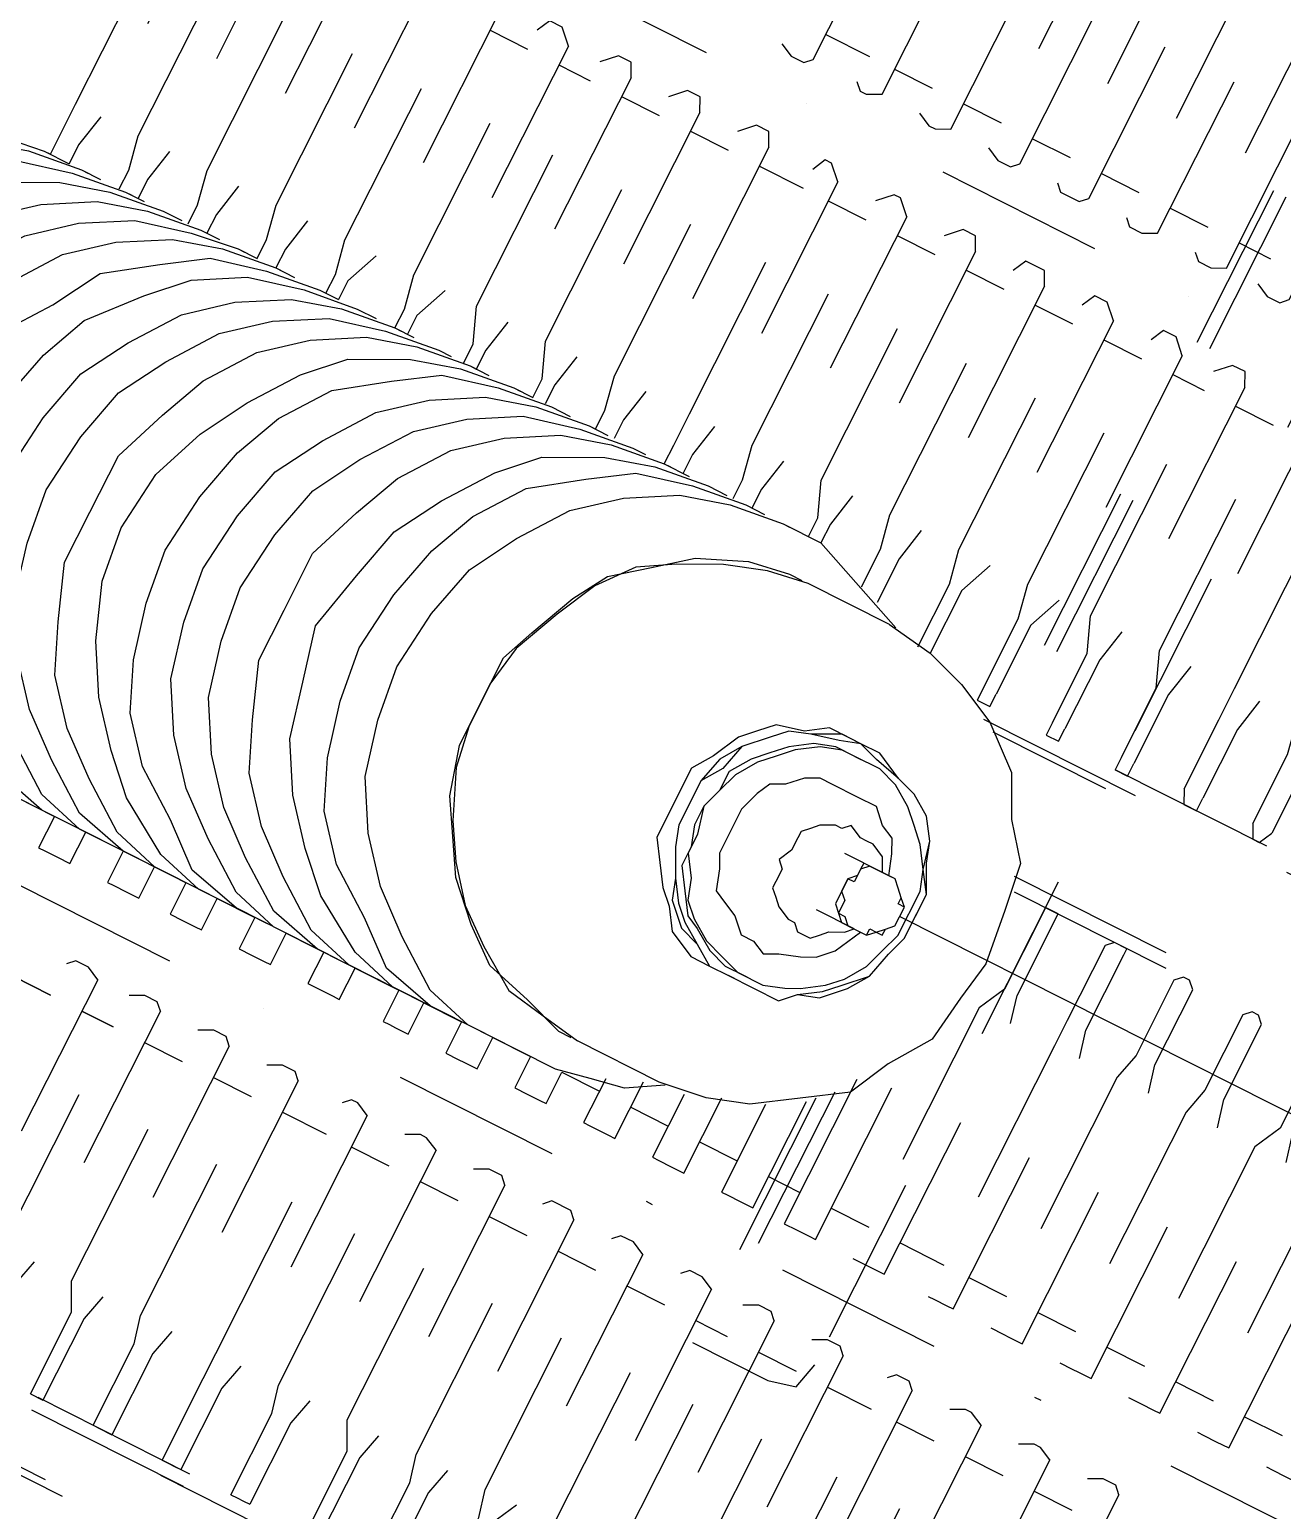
# Model space of a CAD drawing. Header units: metres. Extents: x 0 to 547597, y 0 to 1844684.
# Drawn here: x 543422.498 to 543423.236, y 1844511.953 to 1844512.826 of the extents above; entities that cross this region are included whole.
import ezdxf

# ---------------------------------------------------------------- set-up
doc = ezdxf.new("R2010")
doc.units = ezdxf.units.M
doc.linetypes.add('DASHED', pattern=[0.75, 0.5, -0.25])
doc.layers.add('5_Thep', color=4, linetype='Continuous')
doc.layers.add('TB220kVtuonglai', color=8, linetype='DASHED')

# ---------------------------------------------------------------- blocks, each defined once
blk = doc.blocks.new('MBA220-MB')
at = {"color": 1}
for points in [[(-74.39, 2835.2), (-82.66, 2835.2), (-82.66, 2240.06)], [(-74.39, 2835.2), (-82.66, 2835.2), (-82.66, 2240.06)], [(-74.39, 2252.46), (-74.39, 2835.2)], [(-74.39, 2252.46), (-74.39, 2835.2)], [(0, 2310.32), (0, 2835.2), (8.27, 2835.2)], [(0, 2310.32), (0, 2835.2), (8.27, 2835.2)], [(8.27, 2314.45), (8.27, 2835.2)], [(8.27, 2314.45), (8.27, 2835.2)], [(541.42, 2835.2), (533.15, 2835.2), (533.15, 1620.12)], [(541.42, 2835.2), (533.15, 2835.2), (533.15, 1620.12)], [(541.42, 1620.12), (541.42, 2835.2)], [(541.42, 1620.12), (541.42, 2835.2)], [(541.42, 1620.12), (541.42, 2835.2), (541.42, 1620.12)], [(578.61, 1673.84), (578.61, 2760.81), (574.48, 2760.81), (574.48, 1673.84), (578.61, 1673.84)], [(268.64, 2649.22), (268.64, 2521.1)], [(12.4, 2603.76), (61.99, 2603.76), (78.53, 2599.62), (243.84, 2599.62), (243.84, 2603.76), (243.84, 2612.02), (243.84, 2620.29), (78.53, 2620.29), (61.99, 2612.02), (8.27, 2612.02), (8.27, 2603.76), (12.4, 2603.76)], [(12.4, 2603.76), (61.99, 2603.76), (78.53, 2599.62), (243.84, 2599.62), (243.84, 2603.76), (243.84, 2612.02), (243.84, 2620.29), (78.53, 2620.29), (61.99, 2612.02), (8.27, 2612.02), (8.27, 2603.76), (12.4, 2603.76)], [(223.18, 2574.83), (223.18, 2599.62)], [(223.18, 2574.83), (223.18, 2599.62)], [(12.4, 2558.29), (61.99, 2558.29), (78.53, 2554.16), (243.84, 2554.16), (243.84, 2558.29), (243.84, 2566.56), (243.84, 2574.83), (78.53, 2574.83), (61.99, 2566.56), (8.27, 2566.56), (8.27, 2558.29), (12.4, 2558.29)], [(12.4, 2558.29), (61.99, 2558.29), (78.53, 2554.16), (243.84, 2554.16), (243.84, 2558.29), (243.84, 2566.56), (243.84, 2574.83), (78.53, 2574.83), (61.99, 2566.56), (8.27, 2566.56), (8.27, 2558.29), (12.4, 2558.29)], [(223.18, 2529.36), (223.18, 2554.16)], [(223.18, 2529.36), (223.18, 2554.16)], [(12.4, 2516.97), (61.99, 2516.97), (78.53, 2508.7), (243.84, 2508.7), (243.84, 2516.97), (243.84, 2525.23), (243.84, 2529.36), (78.53, 2529.36), (61.99, 2525.23), (12.4, 2525.23), (8.27, 2521.1), (8.27, 2516.97), (12.4, 2516.97)], [(12.4, 2516.97), (61.99, 2516.97), (78.53, 2508.7), (243.84, 2508.7), (243.84, 2516.97), (243.84, 2525.23), (243.84, 2529.36), (78.53, 2529.36), (61.99, 2525.23), (12.4, 2525.23), (8.27, 2521.1), (8.27, 2516.97), (12.4, 2516.97)], [(297.57, 2529.36), (293.44, 2525.23), (293.44, 2516.97), (297.57, 2508.7)], [(297.57, 2529.36), (293.44, 2525.23), (293.44, 2516.97), (297.57, 2508.7)], [(297.57, 2529.36), (462.89, 2529.36), (479.42, 2525.23), (533.15, 2525.23)], [(297.57, 2529.36), (462.89, 2529.36), (479.42, 2525.23), (533.15, 2525.23)], [(533.15, 2516.97), (479.42, 2516.97), (462.89, 2508.7), (297.57, 2508.7)], [(533.15, 2516.97), (479.42, 2516.97), (462.89, 2508.7), (297.57, 2508.7)], [(223.18, 2483.9), (223.18, 2508.7)], [(223.18, 2483.9), (223.18, 2508.7)], [(318.24, 2483.9), (318.24, 2508.7)], [(318.24, 2483.9), (318.24, 2508.7)], [(12.4, 2467.37), (61.99, 2467.37), (78.53, 2463.24), (243.84, 2463.24), (243.84, 2471.5), (243.84, 2475.64), (243.84, 2483.9), (78.53, 2483.9), (61.99, 2479.77), (12.4, 2479.77), (8.27, 2475.64), (8.27, 2471.5), (12.4, 2467.37)], [(12.4, 2467.37), (61.99, 2467.37), (78.53, 2463.24), (243.84, 2463.24), (243.84, 2471.5), (243.84, 2475.64), (243.84, 2483.9), (78.53, 2483.9), (61.99, 2479.77), (12.4, 2479.77), (8.27, 2475.64), (8.27, 2471.5), (12.4, 2467.37)], [(297.57, 2483.9), (293.44, 2475.64), (293.44, 2471.5), (297.57, 2463.24)], [(297.57, 2483.9), (293.44, 2475.64), (293.44, 2471.5), (297.57, 2463.24)], [(297.57, 2483.9), (462.89, 2483.9), (479.42, 2479.77), (533.15, 2479.77)], [(297.57, 2483.9), (462.89, 2483.9), (479.42, 2479.77), (533.15, 2479.77)], [(223.18, 2438.44), (223.18, 2463.24)], [(223.18, 2438.44), (223.18, 2463.24)], [(268.64, 2459.1), (268.64, 2463.24)], [(533.15, 2467.37), (479.42, 2467.37), (462.89, 2463.24), (297.57, 2463.24)], [(533.15, 2467.37), (479.42, 2467.37), (462.89, 2463.24), (297.57, 2463.24)], [(318.24, 2438.44), (318.24, 2463.24)], [(318.24, 2438.44), (318.24, 2463.24)], [(-318.24, 2438.44), (-157.05, 2438.44), (-136.39, 2434.31), (-90.92, 2434.31)], [(-318.24, 2438.44), (-157.05, 2438.44), (-136.39, 2434.31), (-90.92, 2434.31)], [(-90.92, 2421.91), (-82.66, 2426.04), (-82.66, 2430.17), (-90.92, 2434.31)], [(-90.92, 2421.91), (-82.66, 2426.04), (-82.66, 2430.17), (-90.92, 2434.31)], [(12.4, 2421.91), (61.99, 2421.91), (78.53, 2417.77), (243.84, 2417.77), (243.84, 2426.04), (243.84, 2430.17), (243.84, 2438.44), (78.53, 2438.44), (61.99, 2434.31), (12.4, 2434.31), (8.27, 2430.17), (8.27, 2426.04), (12.4, 2421.91)], [(12.4, 2421.91), (61.99, 2421.91), (78.53, 2417.77), (243.84, 2417.77), (243.84, 2426.04), (243.84, 2430.17), (243.84, 2438.44), (78.53, 2438.44), (61.99, 2434.31), (12.4, 2434.31), (8.27, 2430.17), (8.27, 2426.04), (12.4, 2421.91)], [(297.57, 2438.44), (293.44, 2430.17), (293.44, 2426.04), (297.57, 2417.77)], [(297.57, 2438.44), (293.44, 2430.17), (293.44, 2426.04), (297.57, 2417.77)], [(297.57, 2438.44), (462.89, 2438.44), (479.42, 2434.31), (533.15, 2434.31)], [(297.57, 2438.44), (462.89, 2438.44), (479.42, 2434.31), (533.15, 2434.31)], [(-90.92, 2421.91), (-136.39, 2421.91), (-157.05, 2417.77), (-318.24, 2417.77)], [(-90.92, 2421.91), (-136.39, 2421.91), (-157.05, 2417.77), (-318.24, 2417.77)], [(223.18, 2392.98), (223.18, 2417.77)], [(223.18, 2392.98), (223.18, 2417.77)], [(533.15, 2421.91), (479.42, 2421.91), (462.89, 2417.77), (297.57, 2417.77)], [(533.15, 2421.91), (479.42, 2421.91), (462.89, 2417.77), (297.57, 2417.77)], [(318.24, 2392.98), (318.24, 2417.77)], [(318.24, 2392.98), (318.24, 2417.77)], [(-318.24, 2392.98), (-157.05, 2392.98), (-136.39, 2388.84), (-90.92, 2388.84)], [(-318.24, 2392.98), (-157.05, 2392.98), (-136.39, 2388.84), (-90.92, 2388.84)], [(12.4, 2376.45), (61.99, 2376.45), (78.53, 2376.45), (243.84, 2376.45), (243.84, 2380.58), (243.84, 2388.84), (243.84, 2392.98), (78.53, 2392.98), (61.99, 2388.84), (12.4, 2388.84), (8.27, 2388.84), (8.27, 2380.58), (12.4, 2376.45)], [(12.4, 2376.45), (61.99, 2376.45), (78.53, 2376.45), (243.84, 2376.45), (243.84, 2380.58), (243.84, 2388.84), (243.84, 2392.98), (78.53, 2392.98), (61.99, 2388.84), (12.4, 2388.84), (8.27, 2388.84), (8.27, 2380.58), (12.4, 2376.45)], [(268.64, 2392.98), (268.64, 2268.99)], [(297.57, 2392.98), (293.44, 2388.84), (293.44, 2380.58), (297.57, 2376.45)], [(297.57, 2392.98), (293.44, 2388.84), (293.44, 2380.58), (297.57, 2376.45)], [(297.57, 2392.98), (462.89, 2392.98), (479.42, 2388.84), (533.15, 2388.84)], [(297.57, 2392.98), (462.89, 2392.98), (479.42, 2388.84), (533.15, 2388.84)], [(-90.92, 2376.45), (-82.66, 2380.58), (-82.66, 2388.84), (-90.92, 2388.84)], [(-90.92, 2376.45), (-82.66, 2380.58), (-82.66, 2388.84), (-90.92, 2388.84)], [(-90.92, 2376.45), (-136.39, 2376.45), (-157.05, 2376.45), (-318.24, 2376.45)], [(-90.92, 2376.45), (-136.39, 2376.45), (-157.05, 2376.45), (-318.24, 2376.45)], [(223.18, 2347.51), (223.18, 2376.45)], [(223.18, 2347.51), (223.18, 2376.45)], [(533.15, 2376.45), (479.42, 2376.45), (462.89, 2376.45), (297.57, 2376.45)], [(533.15, 2376.45), (479.42, 2376.45), (462.89, 2376.45), (297.57, 2376.45)], [(318.24, 2347.51), (318.24, 2376.45)], [(318.24, 2347.51), (318.24, 2376.45)], [(-318.24, 2347.51), (-157.05, 2347.51), (-136.39, 2343.38), (-90.92, 2343.38)], [(-318.24, 2347.51), (-157.05, 2347.51), (-136.39, 2343.38), (-90.92, 2343.38)], [(12.4, 2335.12), (61.99, 2335.12), (78.53, 2326.85), (243.84, 2326.85), (243.84, 2335.12), (243.84, 2343.38), (243.84, 2347.51), (78.53, 2347.51), (61.99, 2343.38), (8.27, 2343.38), (8.27, 2335.12), (12.4, 2335.12)], [(12.4, 2335.12), (61.99, 2335.12), (78.53, 2326.85), (243.84, 2326.85), (243.84, 2335.12), (243.84, 2343.38), (243.84, 2347.51), (78.53, 2347.51), (61.99, 2343.38), (8.27, 2343.38), (8.27, 2335.12), (12.4, 2335.12)], [(297.57, 2347.51), (293.44, 2343.38), (293.44, 2335.12), (297.57, 2326.85)], [(297.57, 2347.51), (293.44, 2343.38), (293.44, 2335.12), (297.57, 2326.85)], [(297.57, 2347.51), (462.89, 2347.51), (479.42, 2343.38), (533.15, 2343.38)], [(297.57, 2347.51), (462.89, 2347.51), (479.42, 2343.38), (533.15, 2343.38)], [(-90.92, 2335.12), (-82.66, 2335.12), (-82.66, 2343.38), (-90.92, 2343.38)], [(-90.92, 2335.12), (-82.66, 2335.12), (-82.66, 2343.38), (-90.92, 2343.38)], [(-1008.44, 2335.12), (309.97, 2335.12)], [(-90.92, 2335.12), (-136.39, 2335.12), (-157.05, 2326.85), (-318.24, 2326.85)], [(-90.92, 2335.12), (-136.39, 2335.12), (-157.05, 2326.85), (-318.24, 2326.85)], [(-70.26, 2260.72), (-70.26, 2335.12)], [(533.15, 2335.12), (479.42, 2335.12), (462.89, 2326.85), (297.57, 2326.85)], [(533.15, 2335.12), (479.42, 2335.12), (462.89, 2326.85), (297.57, 2326.85)], [(330.64, 2264.86), (330.64, 2314.45), (326.5, 2330.98), (309.97, 2335.12)], [(-305.84, 2302.05), (-305.84, 2326.85)], [(-305.84, 2302.05), (-305.84, 2326.85)], [(223.18, 2302.05), (223.18, 2326.85)], [(223.18, 2302.05), (223.18, 2326.85)], [(318.24, 2302.05), (318.24, 2326.85)], [(318.24, 2302.05), (318.24, 2326.85)], [(-99.19, 2178.06), (-95.06, 2206.99), (-86.79, 2231.79), (-74.39, 2256.59), (-53.73, 2281.39), (-28.93, 2293.79), (-8.27, 2310.32), (20.66, 2314.45), (53.73, 2318.58), (78.53, 2314.45), (107.46, 2310.32), (132.25, 2293.79), (157.05, 2281.39), (173.58, 2256.59), (190.12, 2231.79), (198.38, 2206.99), (202.51, 2178.06), (202.51, 2124.34)], [(-607.54, 2289.65), (-557.95, 2289.65), (-541.42, 2281.39), (-376.1, 2281.39), (-371.97, 2289.65), (-371.97, 2297.92), (-376.1, 2302.05), (-541.42, 2302.05), (-557.95, 2297.92), (-611.68, 2297.92), (-615.81, 2293.79), (-611.68, 2289.65), (-607.54, 2289.65)], [(-607.54, 2289.65), (-557.95, 2289.65), (-541.42, 2281.39), (-376.1, 2281.39), (-371.97, 2289.65), (-371.97, 2297.92), (-376.1, 2302.05), (-541.42, 2302.05), (-557.95, 2297.92), (-611.68, 2297.92), (-615.81, 2293.79), (-611.68, 2289.65), (-607.54, 2289.65)], [(-318.24, 2302.05), (-326.5, 2297.92), (-326.5, 2289.65), (-318.24, 2281.39)], [(-318.24, 2302.05), (-326.5, 2297.92), (-326.5, 2289.65), (-318.24, 2281.39)], [(-318.24, 2302.05), (-157.05, 2302.05), (-136.39, 2297.92), (-90.92, 2297.92)], [(-318.24, 2302.05), (-157.05, 2302.05), (-136.39, 2297.92), (-90.92, 2297.92)], [(-90.92, 2289.65), (-82.66, 2289.65), (-82.66, 2297.92), (-90.92, 2297.92)], [(-90.92, 2289.65), (-82.66, 2289.65), (-82.66, 2297.92), (-90.92, 2297.92)], [(148.79, 2281.39), (243.84, 2281.39), (243.84, 2289.65), (243.84, 2297.92), (243.84, 2302.05), (119.86, 2302.05)], [(148.79, 2281.39), (243.84, 2281.39), (243.84, 2289.65), (243.84, 2297.92), (243.84, 2302.05), (119.86, 2302.05)], [(297.57, 2302.05), (293.44, 2297.92), (293.44, 2289.65), (297.57, 2281.39)], [(297.57, 2302.05), (293.44, 2297.92), (293.44, 2289.65), (297.57, 2281.39)], [(297.57, 2302.05), (462.89, 2302.05), (479.42, 2297.92), (533.15, 2297.92)], [(297.57, 2302.05), (462.89, 2302.05), (479.42, 2297.92), (533.15, 2297.92)], [(-90.92, 2289.65), (-136.39, 2289.65), (-157.05, 2281.39), (-318.24, 2281.39)], [(-90.92, 2289.65), (-136.39, 2289.65), (-157.05, 2281.39), (-318.24, 2281.39)], [(533.15, 2289.65), (479.42, 2289.65), (462.89, 2281.39), (297.57, 2281.39)], [(533.15, 2289.65), (479.42, 2289.65), (462.89, 2281.39), (297.57, 2281.39)], [(-392.63, 2260.72), (-392.63, 2281.39)], [(-392.63, 2260.72), (-392.63, 2281.39)], [(-305.84, 2260.72), (-305.84, 2281.39)], [(-305.84, 2260.72), (-305.84, 2281.39)], [(223.18, 2260.72), (223.18, 2281.39)], [(223.18, 2260.72), (223.18, 2281.39)], [(318.24, 2260.72), (318.24, 2281.39)], [(318.24, 2260.72), (318.24, 2281.39)], [(-1029.1, 2273.12), (-61.99, 2273.12)], [(-28.93, 2194.6), (-24.8, 2182.2), (-20.66, 2165.66), (-16.53, 2153.27), (-8.27, 2145), (4.13, 2132.6), (20.66, 2128.47), (33.06, 2120.2), (61.99, 2120.2), (74.39, 2124.34), (90.92, 2132.6), (103.32, 2140.87), (111.59, 2149.13), (119.86, 2161.53), (128.12, 2173.93), (128.12, 2186.33), (128.12, 2202.86), (128.12, 2219.39), (119.86, 2227.66), (111.59, 2240.06), (103.32, 2248.32), (90.92, 2260.72), (74.39, 2264.86), (61.99, 2268.99), (33.06, 2268.99), (20.66, 2260.72), (4.13, 2256.59), (-8.27, 2248.32), (-16.53, 2235.92), (-20.66, 2223.53), (-24.8, 2206.99), (-28.93, 2194.6)], [(-28.93, 2194.6), (-28.93, 2182.2), (-20.66, 2165.66), (-16.53, 2153.27), (-8.27, 2145), (4.13, 2132.6), (16.53, 2124.34), (33.06, 2120.2), (45.46, 2120.2), (61.99, 2120.2), (74.39, 2124.34), (90.92, 2132.6), (103.32, 2136.73), (115.72, 2149.13), (119.86, 2161.53), (128.12, 2173.93), (128.12, 2186.33), (128.12, 2202.86), (128.12, 2219.39), (119.86, 2227.66), (115.72, 2240.06), (103.32, 2252.46), (90.92, 2260.72), (74.39, 2264.86), (61.99, 2268.99), (45.46, 2268.99), (33.06, 2268.99), (16.53, 2260.72), (4.13, 2256.59), (-8.27, 2248.32), (-16.53, 2235.92), (-20.66, 2223.53), (-28.93, 2206.99), (-28.93, 2194.6)], [(161.18, 2273.12), (330.64, 2273.12)], [(-1029.1, 2264.86), (-66.13, 2264.86)], [(-607.54, 2244.19), (-557.95, 2244.19), (-541.42, 2240.06), (-376.1, 2240.06), (-371.97, 2244.19), (-371.97, 2252.46), (-376.1, 2260.72), (-541.42, 2260.72), (-557.95, 2252.46), (-611.68, 2252.46), (-615.81, 2248.32), (-611.68, 2244.19), (-607.54, 2244.19)], [(-607.54, 2244.19), (-557.95, 2244.19), (-541.42, 2240.06), (-376.1, 2240.06), (-371.97, 2244.19), (-371.97, 2252.46), (-376.1, 2260.72), (-541.42, 2260.72), (-557.95, 2252.46), (-611.68, 2252.46), (-615.81, 2248.32), (-611.68, 2244.19), (-607.54, 2244.19)], [(-318.24, 2260.72), (-326.5, 2252.46), (-326.5, 2244.19), (-318.24, 2240.06)], [(-318.24, 2260.72), (-326.5, 2252.46), (-326.5, 2244.19), (-318.24, 2240.06)], [(-318.24, 2260.72), (-157.05, 2260.72), (-136.39, 2252.46), (-90.92, 2252.46)], [(-318.24, 2260.72), (-157.05, 2260.72), (-136.39, 2252.46), (-90.92, 2252.46)], [(-20.66, 2194.6), (-20.66, 2186.33), (-16.53, 2173.93), (-8.27, 2161.53), (0, 2153.27), (8.27, 2145), (20.66, 2136.73), (33.06, 2132.6), (45.46, 2128.47), (61.99, 2132.6), (74.39, 2132.6), (86.79, 2140.87), (99.19, 2145), (107.46, 2153.27), (115.72, 2165.66), (119.86, 2178.06), (123.99, 2190.46), (123.99, 2206.99), (119.86, 2219.39), (115.72, 2227.66), (107.46, 2240.06), (99.19, 2248.32), (86.79, 2256.59), (74.39, 2260.72), (61.99, 2264.86), (33.06, 2264.86), (20.66, 2260.72), (8.27, 2252.46), (0, 2244.19), (-8.27, 2235.92), (-16.53, 2223.53), (-20.66, 2211.13), (-20.66, 2194.6), (-20.66, 2182.2), (-16.53, 2169.8), (-8.27, 2157.4), (0, 2149.13), (8.27, 2140.87), (20.66, 2132.6), (33.06, 2132.6), (45.46, 2128.47), (57.86, 2128.47), (70.26, 2132.6), (82.66, 2132.6), (95.06, 2140.87), (107.46, 2149.13), (111.59, 2157.4), (119.86, 2169.8), (123.99, 2182.2), (123.99, 2194.6)], [(33.06, 2240.06), (33.06, 2240.06), (33.06, 2235.92), (33.06, 2231.79), (37.2, 2227.66), (41.33, 2227.66), (45.46, 2227.66), (45.46, 2223.53), (53.73, 2223.53), (57.86, 2227.66), (61.99, 2227.66), (66.13, 2227.66), (66.13, 2231.79), (70.26, 2235.92), (70.26, 2248.32), (66.13, 2248.32), (66.13, 2252.46), (61.99, 2256.59), (57.86, 2260.72), (45.46, 2260.72), (45.46, 2256.59), (41.33, 2256.59), (37.2, 2252.46), (33.06, 2248.32), (33.06, 2248.32), (33.06, 2244.19), (33.06, 2235.92), (33.06, 2227.66), (37.2, 2227.66), (41.33, 2227.66), (45.46, 2223.53), (61.99, 2223.53), (66.13, 2227.66), (66.13, 2227.66), (70.26, 2231.79), (70.26, 2248.32), (66.13, 2252.46), (66.13, 2256.59), (61.99, 2256.59), (57.86, 2260.72), (45.46, 2260.72), (41.33, 2256.59), (37.2, 2252.46), (33.06, 2248.32), (33.06, 2248.32), (33.06, 2240.06)], [(169.45, 2264.86), (330.64, 2264.86)], [(185.98, 2240.06), (243.84, 2240.06), (243.84, 2244.19), (243.84, 2252.46), (243.84, 2260.72), (173.58, 2260.72)], [(185.98, 2240.06), (243.84, 2240.06), (243.84, 2244.19), (243.84, 2252.46), (243.84, 2260.72), (173.58, 2260.72)], [(297.57, 2260.72), (293.44, 2252.46), (293.44, 2244.19), (297.57, 2240.06)], [(297.57, 2260.72), (293.44, 2252.46), (293.44, 2244.19), (297.57, 2240.06)], [(297.57, 2260.72), (462.89, 2260.72), (479.42, 2252.46), (533.15, 2252.46)], [(297.57, 2260.72), (462.89, 2260.72), (479.42, 2252.46), (533.15, 2252.46)], [(-90.92, 2244.19), (-82.66, 2244.19), (-82.66, 2252.46), (-90.92, 2252.46)], [(-90.92, 2244.19), (-82.66, 2244.19), (-82.66, 2252.46), (-90.92, 2252.46)], [(-351.3, 2248.32), (-351.3, 2248.32)], [(-90.92, 2244.19), (-136.39, 2244.19), (-157.05, 2240.06), (-318.24, 2240.06)], [(-90.92, 2244.19), (-136.39, 2244.19), (-157.05, 2240.06), (-318.24, 2240.06)], [(33.06, 2244.19), (20.66, 2240.06), (12.4, 2235.92), (8.27, 2227.66), (0, 2219.39), (0, 2206.99), (0, 2190.46), (0, 2182.2), (4.13, 2173.93), (12.4, 2165.66), (16.53, 2157.4), (24.8, 2153.27), (37.2, 2149.13), (66.13, 2149.13), (74.39, 2153.27), (86.79, 2157.4), (90.92, 2165.66), (95.06, 2173.93), (103.32, 2182.2), (103.32, 2190.46), (107.46, 2198.73), (103.32, 2206.99), (99.19, 2219.39), (95.06, 2227.66), (86.79, 2235.92), (78.53, 2240.06), (70.26, 2244.19)], [(533.15, 2244.19), (479.42, 2244.19), (462.89, 2240.06), (297.57, 2240.06)], [(533.15, 2244.19), (479.42, 2244.19), (462.89, 2240.06), (297.57, 2240.06)], [(-392.63, 2215.26), (-392.63, 2240.06)], [(-392.63, 2215.26), (-392.63, 2240.06)], [(-305.84, 2215.26), (-305.84, 2240.06)], [(-305.84, 2215.26), (-305.84, 2240.06)], [(33.06, 2240.06), (24.8, 2235.92), (20.66, 2227.66), (20.66, 2223.53), (20.66, 2219.39), (16.53, 2211.13), (20.66, 2206.99), (20.66, 2202.86), (24.8, 2194.6), (28.93, 2190.46), (33.06, 2186.33), (37.2, 2186.33), (45.46, 2186.33), (53.73, 2182.2), (57.86, 2186.33), (66.13, 2186.33), (70.26, 2186.33), (74.39, 2190.46), (78.53, 2194.6), (82.66, 2202.86), (82.66, 2206.99), (86.79, 2211.13), (86.79, 2219.39), (82.66, 2223.53), (78.53, 2227.66), (74.39, 2235.92), (70.26, 2240.06)], [(33.06, 2240.06), (33.06, 2215.26)], [(70.26, 2240.06), (70.26, 2215.26)], [(223.18, 2215.26), (223.18, 2240.06)], [(223.18, 2215.26), (223.18, 2240.06)], [(318.24, 2215.26), (318.24, 2240.06)], [(318.24, 2215.26), (318.24, 2240.06)], [(-607.54, 2198.73), (-557.95, 2198.73), (-541.42, 2194.6), (-376.1, 2194.6), (-371.97, 2198.73), (-371.97, 2206.99), (-376.1, 2215.26), (-541.42, 2215.26), (-557.95, 2206.99), (-611.68, 2206.99), (-615.81, 2202.86), (-611.68, 2198.73), (-607.54, 2198.73)], [(-607.54, 2198.73), (-557.95, 2198.73), (-541.42, 2194.6), (-376.1, 2194.6), (-371.97, 2198.73), (-371.97, 2206.99), (-376.1, 2215.26), (-541.42, 2215.26), (-557.95, 2206.99), (-611.68, 2206.99), (-615.81, 2202.86), (-611.68, 2198.73), (-607.54, 2198.73)], [(-318.24, 2215.26), (-326.5, 2206.99), (-326.5, 2198.73), (-318.24, 2194.6)], [(-318.24, 2215.26), (-326.5, 2206.99), (-326.5, 2198.73), (-318.24, 2194.6)], [(-318.24, 2215.26), (-157.05, 2215.26), (-136.39, 2206.99), (-95.06, 2206.99)], [(-318.24, 2215.26), (-157.05, 2215.26), (-136.39, 2206.99), (-95.06, 2206.99)], [(202.51, 2194.6), (243.84, 2194.6), (243.84, 2198.73), (243.84, 2206.99), (243.84, 2215.26), (194.25, 2215.26)], [(202.51, 2194.6), (243.84, 2194.6), (243.84, 2198.73), (243.84, 2206.99), (243.84, 2215.26), (194.25, 2215.26)], [(297.57, 2215.26), (293.44, 2206.99), (293.44, 2198.73), (297.57, 2194.6)], [(297.57, 2215.26), (293.44, 2206.99), (293.44, 2198.73), (297.57, 2194.6)], [(297.57, 2215.26), (462.89, 2215.26), (479.42, 2206.99), (533.15, 2206.99)], [(297.57, 2215.26), (462.89, 2215.26), (479.42, 2206.99), (533.15, 2206.99)], [(268.64, 2202.86), (268.64, 2206.99)], [(-95.06, 2198.73), (-136.39, 2198.73), (-157.05, 2194.6), (-318.24, 2194.6)], [(-95.06, 2198.73), (-136.39, 2198.73), (-157.05, 2194.6), (-318.24, 2194.6)], [(-20.66, 2194.6), (-20.66, 2198.73)], [(123.99, 2194.6), (123.99, 2198.73)], [(533.15, 2198.73), (479.42, 2198.73), (462.89, 2194.6), (297.57, 2194.6)], [(533.15, 2198.73), (479.42, 2198.73), (462.89, 2194.6), (297.57, 2194.6)], [(-392.63, 2169.8), (-392.63, 2194.6)], [(-392.63, 2169.8), (-392.63, 2194.6)], [(-305.84, 2169.8), (-305.84, 2194.6)], [(-305.84, 2169.8), (-305.84, 2194.6)], [(-28.93, 2194.6), (-28.93, 2186.33)], [(128.12, 2194.6), (128.12, 2186.33)], [(223.18, 2169.8), (223.18, 2194.6)], [(223.18, 2169.8), (223.18, 2194.6)], [(318.24, 2169.8), (318.24, 2194.6)], [(318.24, 2169.8), (318.24, 2194.6)], [(-351.3, 2186.33), (-351.3, 2058.21)], [(-123.99, 2095.4), (-123.99, 2120.2), (-115.72, 2140.87), (-107.46, 2161.53), (-99.19, 2182.2)], [(-28.93, 2186.33), (-28.93, 2173.93), (-20.66, 2161.53), (-16.53, 2145), (-8.27, 2136.73), (0, 2128.47), (16.53, 2120.2), (28.93, 2111.94), (74.39, 2111.94), (86.79, 2120.2), (99.19, 2128.47), (107.46, 2136.73), (119.86, 2145), (128.12, 2161.53), (128.12, 2173.93), (128.12, 2186.33)], [(202.51, 2182.2), (214.91, 2161.53), (219.05, 2140.87), (223.18, 2120.2), (223.18, 2095.4)], [(-99.19, 2178.06), (-99.19, 2124.34)], [(-607.54, 2153.27), (-557.95, 2153.27), (-541.42, 2149.13), (-376.1, 2149.13), (-371.97, 2153.27), (-371.97, 2165.66), (-376.1, 2169.8), (-541.42, 2169.8), (-557.95, 2165.66), (-611.68, 2165.66), (-615.81, 2157.4), (-611.68, 2153.27), (-607.54, 2153.27)], [(-607.54, 2153.27), (-557.95, 2153.27), (-541.42, 2149.13), (-376.1, 2149.13), (-371.97, 2153.27), (-371.97, 2165.66), (-376.1, 2169.8), (-541.42, 2169.8), (-557.95, 2165.66), (-611.68, 2165.66), (-615.81, 2157.4), (-611.68, 2153.27), (-607.54, 2153.27)], [(-318.24, 2169.8), (-326.5, 2165.66), (-326.5, 2153.27), (-318.24, 2149.13)], [(-318.24, 2169.8), (-326.5, 2165.66), (-326.5, 2153.27), (-318.24, 2149.13)], [(-318.24, 2169.8), (-157.05, 2169.8), (-136.39, 2165.66), (-107.46, 2165.66)], [(-318.24, 2169.8), (-157.05, 2169.8), (-136.39, 2165.66), (-107.46, 2165.66)], [(214.91, 2149.13), (243.84, 2149.13), (243.84, 2153.27), (243.84, 2165.66), (243.84, 2169.8), (206.65, 2169.8)], [(214.91, 2149.13), (243.84, 2149.13), (243.84, 2153.27), (243.84, 2165.66), (243.84, 2169.8), (206.65, 2169.8)], [(297.57, 2169.8), (293.44, 2165.66), (293.44, 2153.27), (297.57, 2149.13)], [(297.57, 2169.8), (293.44, 2165.66), (293.44, 2153.27), (297.57, 2149.13)], [(297.57, 2169.8), (462.89, 2169.8), (479.42, 2165.66), (533.15, 2165.66)], [(297.57, 2169.8), (462.89, 2169.8), (479.42, 2165.66), (533.15, 2165.66)], [(-392.63, 2124.34), (-392.63, 2149.13)], [(-392.63, 2124.34), (-392.63, 2149.13)], [(-111.59, 2153.27), (-136.39, 2153.27), (-157.05, 2149.13), (-318.24, 2149.13)], [(-111.59, 2153.27), (-136.39, 2153.27), (-157.05, 2149.13), (-318.24, 2149.13)], [(-305.84, 2124.34), (-305.84, 2149.13)], [(-305.84, 2124.34), (-305.84, 2149.13)], [(223.18, 2124.34), (223.18, 2149.13)], [(223.18, 2124.34), (223.18, 2149.13)], [(533.15, 2153.27), (479.42, 2153.27), (462.89, 2149.13), (297.57, 2149.13)], [(533.15, 2153.27), (479.42, 2153.27), (462.89, 2149.13), (297.57, 2149.13)], [(318.24, 2124.34), (318.24, 2149.13)], [(318.24, 2124.34), (318.24, 2149.13)], [(268.64, 2140.87), (268.64, 2012.75)], [(-607.54, 2111.94), (-557.95, 2111.94), (-541.42, 2103.67), (-376.1, 2103.67), (-371.97, 2111.94), (-371.97, 2120.2), (-376.1, 2124.34), (-541.42, 2124.34), (-557.95, 2120.2), (-607.54, 2120.2), (-611.68, 2116.07), (-615.81, 2111.94), (-611.68, 2111.94), (-607.54, 2111.94)], [(-607.54, 2111.94), (-557.95, 2111.94), (-541.42, 2103.67), (-376.1, 2103.67), (-371.97, 2111.94), (-371.97, 2120.2), (-376.1, 2124.34), (-541.42, 2124.34), (-557.95, 2120.2), (-607.54, 2120.2), (-611.68, 2116.07), (-615.81, 2111.94), (-611.68, 2111.94), (-607.54, 2111.94)], [(-318.24, 2124.34), (-326.5, 2120.2), (-326.5, 2111.94), (-318.24, 2103.67)], [(-318.24, 2124.34), (-326.5, 2120.2), (-326.5, 2111.94), (-318.24, 2103.67)], [(-318.24, 2124.34), (-157.05, 2124.34), (-136.39, 2120.2), (-123.99, 2120.2)], [(-318.24, 2124.34), (-157.05, 2124.34), (-136.39, 2120.2), (-123.99, 2120.2)], [(-99.19, 2124.34), (-95.06, 2099.54), (-86.79, 2074.74), (-74.39, 2049.94), (-61.99, 2029.28), (-41.33, 2012.75), (-16.53, 2000.35), (12.4, 1987.95), (37.2, 1983.82), (66.13, 1983.82), (90.92, 1987.95), (119.86, 2000.35), (140.52, 2012.75), (161.18, 2029.28), (177.72, 2049.94), (194.25, 2074.74), (198.38, 2099.54), (202.51, 2124.34)], [(-99.19, 2111.94), (-99.19, 2120.2)], [(202.51, 2120.2), (202.51, 2111.94), (194.25, 2087.14), (185.98, 2058.21), (169.45, 2037.54), (148.79, 2016.88), (128.12, 2004.48), (107.46, 1992.08), (78.53, 1983.82), (53.73, 1983.82), (20.66, 1983.82), (0, 1992.08), (-28.93, 2004.48), (-49.6, 2016.88), (-66.13, 2037.54), (-82.66, 2058.21), (-95.06, 2087.14), (-99.19, 2111.94)], [(223.18, 2103.67), (243.84, 2103.67), (243.84, 2111.94), (243.84, 2120.2), (243.84, 2124.34), (223.18, 2124.34)], [(223.18, 2103.67), (243.84, 2103.67), (243.84, 2111.94), (243.84, 2120.2), (243.84, 2124.34), (223.18, 2124.34)], [(297.57, 2124.34), (293.44, 2120.2), (293.44, 2111.94), (297.57, 2103.67)], [(297.57, 2124.34), (293.44, 2120.2), (293.44, 2111.94), (297.57, 2103.67)], [(297.57, 2124.34), (462.89, 2124.34), (479.42, 2120.2), (533.15, 2120.2)], [(297.57, 2124.34), (462.89, 2124.34), (479.42, 2120.2), (533.15, 2120.2)], [(-123.99, 2111.94), (-136.39, 2111.94), (-157.05, 2103.67), (-318.24, 2103.67)], [(-123.99, 2111.94), (-136.39, 2111.94), (-157.05, 2103.67), (-318.24, 2103.67)], [(533.15, 2111.94), (479.42, 2111.94), (462.89, 2103.67), (297.57, 2103.67)], [(533.15, 2111.94), (479.42, 2111.94), (462.89, 2103.67), (297.57, 2103.67)], [(-392.63, 2078.87), (-392.63, 2103.67)], [(-392.63, 2078.87), (-392.63, 2103.67)], [(-305.84, 2078.87), (-305.84, 2103.67)], [(-305.84, 2078.87), (-305.84, 2103.67)], [(223.18, 2078.87), (223.18, 2103.67)], [(223.18, 2078.87), (223.18, 2103.67)], [(223.18, 2078.87), (223.18, 2103.67)], [(223.18, 2078.87), (223.18, 2103.67)], [(318.24, 2078.87), (318.24, 2103.67)], [(318.24, 2078.87), (318.24, 2103.67)], [(318.24, 2078.87), (318.24, 2103.67)], [(318.24, 2078.87), (318.24, 2103.67)], [(-123.99, 2095.4), (-123.99, 2099.54)], [(223.18, 2095.4), (223.18, 2062.34), (214.91, 2033.41), (194.25, 2004.48), (173.58, 1979.68), (148.79, 1959.02), (119.86, 1942.49), (86.79, 1934.22), (53.73, 1930.09), (16.53, 1934.22), (-16.53, 1942.49), (-45.46, 1959.02), (-74.39, 1979.68), (-95.06, 2004.48), (-111.59, 2033.41), (-119.86, 2062.34), (-123.99, 2095.4)], [(-607.54, 2062.34), (-557.95, 2062.34), (-541.42, 2058.21), (-376.1, 2058.21), (-371.97, 2066.47), (-371.97, 2070.61), (-376.1, 2078.87), (-541.42, 2078.87), (-557.95, 2074.74), (-607.54, 2074.74), (-611.68, 2070.61), (-615.81, 2070.61), (-611.68, 2066.47), (-607.54, 2062.34)], [(-607.54, 2062.34), (-557.95, 2062.34), (-541.42, 2058.21), (-376.1, 2058.21), (-371.97, 2066.47), (-371.97, 2070.61), (-376.1, 2078.87), (-541.42, 2078.87), (-557.95, 2074.74), (-607.54, 2074.74), (-611.68, 2070.61), (-615.81, 2070.61), (-611.68, 2066.47), (-607.54, 2062.34)], [(-318.24, 2078.87), (-326.5, 2070.61), (-326.5, 2066.47), (-318.24, 2058.21)], [(-318.24, 2078.87), (-326.5, 2070.61), (-326.5, 2066.47), (-318.24, 2058.21)], [(-318.24, 2078.87), (-157.05, 2078.87), (-136.39, 2074.74), (-123.99, 2074.74)], [(-318.24, 2078.87), (-157.05, 2078.87), (-136.39, 2074.74), (-123.99, 2074.74)], [(-123.99, 2070.61), (-123.99, 2083.01)], [(223.18, 2083.01), (223.18, 2070.61)], [(223.18, 2058.21), (243.84, 2058.21), (243.84, 2066.47), (243.84, 2070.61), (243.84, 2078.87), (223.18, 2078.87)], [(223.18, 2058.21), (243.84, 2058.21), (243.84, 2066.47), (243.84, 2070.61), (243.84, 2078.87), (223.18, 2078.87)], [(297.57, 2078.87), (293.44, 2070.61), (293.44, 2066.47), (297.57, 2058.21)], [(297.57, 2078.87), (293.44, 2070.61), (293.44, 2066.47), (297.57, 2058.21)], [(297.57, 2078.87), (462.89, 2078.87), (479.42, 2074.74), (533.15, 2074.74)], [(297.57, 2078.87), (462.89, 2078.87), (479.42, 2074.74), (533.15, 2074.74)], [(-123.99, 2070.61), (-123.99, 2070.61)], [(223.18, 2070.61), (223.18, 2037.54), (214.91, 2004.48), (194.25, 1979.68), (173.58, 1950.75), (148.79, 1930.09), (119.86, 1917.69), (86.79, 1909.42), (53.73, 1905.29), (16.53, 1909.42), (-16.53, 1917.69), (-45.46, 1930.09), (-74.39, 1950.75), (-95.06, 1979.68), (-111.59, 2004.48), (-119.86, 2037.54), (-123.99, 2070.61)], [(533.15, 2062.34), (533.15, 2066.47), (533.15, 2070.61), (533.15, 2074.74)], [(533.15, 2062.34), (533.15, 2066.47), (533.15, 2070.61), (533.15, 2074.74)], [(-123.99, 2062.34), (-136.39, 2062.34), (-157.05, 2058.21), (-318.24, 2058.21)], [(-123.99, 2062.34), (-136.39, 2062.34), (-157.05, 2058.21), (-318.24, 2058.21)], [(533.15, 2062.34), (479.42, 2062.34), (462.89, 2058.21), (297.57, 2058.21)], [(533.15, 2062.34), (479.42, 2062.34), (462.89, 2058.21), (297.57, 2058.21)], [(-392.63, 2033.41), (-392.63, 2058.21)], [(-392.63, 2033.41), (-392.63, 2058.21)], [(-305.84, 2033.41), (-305.84, 2058.21)], [(-305.84, 2033.41), (-305.84, 2058.21)], [(-123.99, 2045.81), (-123.99, 2058.21)], [(223.18, 2033.41), (223.18, 2058.21)], [(223.18, 2033.41), (223.18, 2058.21)], [(223.18, 2058.21), (223.18, 2045.81)], [(318.24, 2033.41), (318.24, 2058.21)], [(318.24, 2033.41), (318.24, 2058.21)], [(-123.99, 2045.81), (-123.99, 2045.81)], [(223.18, 2045.81), (223.18, 2012.75), (214.91, 1983.82), (194.25, 1950.75), (173.58, 1930.09), (148.79, 1909.42), (119.86, 1892.89), (86.79, 1884.62), (53.73, 1876.36), (16.53, 1884.62), (-16.53, 1892.89), (-45.46, 1909.42), (-74.39, 1930.09), (-95.06, 1950.75), (-111.59, 1983.82), (-119.86, 2012.75), (-123.99, 2045.81)], [(-607.54, 2016.88), (-557.95, 2016.88), (-541.42, 2016.88), (-376.1, 2016.88), (-371.97, 2021.01), (-371.97, 2025.14), (-376.1, 2033.41), (-541.42, 2033.41), (-557.95, 2029.28), (-607.54, 2029.28), (-611.68, 2025.14), (-615.81, 2025.14), (-611.68, 2021.01), (-607.54, 2016.88)], [(-607.54, 2016.88), (-557.95, 2016.88), (-541.42, 2016.88), (-376.1, 2016.88), (-371.97, 2021.01), (-371.97, 2025.14), (-376.1, 2033.41), (-541.42, 2033.41), (-557.95, 2029.28), (-607.54, 2029.28), (-611.68, 2025.14), (-615.81, 2025.14), (-611.68, 2021.01), (-607.54, 2016.88)], [(-318.24, 2033.41), (-326.5, 2025.14), (-326.5, 2021.01), (-318.24, 2016.88)], [(-318.24, 2033.41), (-326.5, 2025.14), (-326.5, 2021.01), (-318.24, 2016.88)], [(-318.24, 2033.41), (-157.05, 2033.41), (-136.39, 2029.28), (-123.99, 2029.28)], [(-318.24, 2033.41), (-157.05, 2033.41), (-136.39, 2029.28), (-123.99, 2029.28)], [(-123.99, 2016.88), (-123.99, 2033.41)], [(223.18, 2016.88), (243.84, 2016.88), (243.84, 2021.01), (243.84, 2025.14), (243.84, 2033.41), (223.18, 2033.41)], [(223.18, 2016.88), (243.84, 2016.88), (243.84, 2021.01), (243.84, 2025.14), (243.84, 2033.41), (223.18, 2033.41)], [(223.18, 2033.41), (223.18, 2016.88)], [(297.57, 2033.41), (293.44, 2025.14), (293.44, 2021.01), (297.57, 2016.88)], [(297.57, 2033.41), (293.44, 2025.14), (293.44, 2021.01), (297.57, 2016.88)], [(297.57, 2033.41), (462.89, 2033.41), (479.42, 2029.28), (533.15, 2029.28)], [(297.57, 2033.41), (462.89, 2033.41), (479.42, 2029.28), (533.15, 2029.28)], [(533.15, 2016.88), (533.15, 2021.01), (533.15, 2025.14), (533.15, 2029.28)], [(533.15, 2016.88), (533.15, 2021.01), (533.15, 2025.14), (533.15, 2029.28)], [(-392.63, 1987.95), (-392.63, 2016.88)], [(-392.63, 1987.95), (-392.63, 2016.88)], [(-123.99, 2016.88), (-136.39, 2016.88), (-157.05, 2016.88), (-318.24, 2016.88)], [(-123.99, 2016.88), (-136.39, 2016.88), (-157.05, 2016.88), (-318.24, 2016.88)], [(-305.84, 1987.95), (-305.84, 2016.88)], [(-305.84, 1987.95), (-305.84, 2016.88)], [(-123.99, 2016.88), (-123.99, 2021.01)], [(223.18, 2016.88), (223.18, 1983.82), (214.91, 1954.88), (194.25, 1925.95), (173.58, 1901.16), (148.79, 1880.49), (119.86, 1868.09), (86.79, 1855.69), (53.73, 1855.69), (16.53, 1855.69), (-16.53, 1868.09), (-45.46, 1880.49), (-74.39, 1901.16), (-95.06, 1925.95), (-111.59, 1954.88), (-119.86, 1983.82), (-123.99, 2016.88)], [(223.18, 1987.95), (223.18, 2016.88)], [(223.18, 1987.95), (223.18, 2016.88)], [(223.18, 1987.95), (223.18, 2016.88)], [(223.18, 1987.95), (223.18, 2016.88)], [(533.15, 2016.88), (479.42, 2016.88), (462.89, 2016.88), (297.57, 2016.88)], [(533.15, 2016.88), (479.42, 2016.88), (462.89, 2016.88), (297.57, 2016.88)], [(318.24, 1987.95), (318.24, 2016.88)], [(318.24, 1987.95), (318.24, 2016.88)], [(318.24, 1987.95), (318.24, 2016.88)], [(318.24, 1987.95), (318.24, 2016.88)], [(-123.99, 1996.21), (-123.99, 2004.48)], [(223.18, 2004.48), (223.18, 1996.21)], [(-351.3, 1996.21), (-351.3, 1996.21)], [(-123.99, 1996.21), (-123.99, 1996.21)], [(223.18, 1996.21), (223.18, 1963.15), (214.91, 1930.09), (194.25, 1901.16), (173.58, 1876.36), (148.79, 1855.69), (119.86, 1839.16), (86.79, 1830.9), (53.73, 1826.76), (16.53, 1830.9), (-16.53, 1839.16), (-45.46, 1855.69), (-74.39, 1876.36), (-95.06, 1901.16), (-111.59, 1930.09), (-119.86, 1963.15), (-123.99, 1996.21)], [(-607.54, 1971.42), (-557.95, 1971.42), (-541.42, 1967.28), (-376.1, 1967.28), (-371.97, 1975.55), (-371.97, 1983.82), (-376.1, 1987.95), (-541.42, 1987.95), (-557.95, 1983.82), (-607.54, 1983.82), (-611.68, 1983.82), (-615.81, 1979.68), (-611.68, 1975.55), (-607.54, 1971.42)], [(-607.54, 1971.42), (-557.95, 1971.42), (-541.42, 1967.28), (-376.1, 1967.28), (-371.97, 1975.55), (-371.97, 1983.82), (-376.1, 1987.95), (-541.42, 1987.95), (-557.95, 1983.82), (-607.54, 1983.82), (-611.68, 1983.82), (-615.81, 1979.68), (-611.68, 1975.55), (-607.54, 1971.42)], [(-318.24, 1987.95), (-326.5, 1983.82), (-326.5, 1975.55), (-318.24, 1967.28)], [(-318.24, 1987.95), (-326.5, 1983.82), (-326.5, 1975.55), (-318.24, 1967.28)], [(-318.24, 1987.95), (-157.05, 1987.95), (-136.39, 1983.82), (-123.99, 1983.82)], [(-318.24, 1987.95), (-157.05, 1987.95), (-136.39, 1983.82), (-123.99, 1983.82)], [(223.18, 1967.28), (243.84, 1967.28), (243.84, 1975.55), (243.84, 1983.82), (243.84, 1987.95), (223.18, 1987.95)], [(223.18, 1967.28), (243.84, 1967.28), (243.84, 1975.55), (243.84, 1983.82), (243.84, 1987.95), (223.18, 1987.95)], [(297.57, 1987.95), (293.44, 1983.82), (293.44, 1975.55), (297.57, 1967.28)], [(297.57, 1987.95), (293.44, 1983.82), (293.44, 1975.55), (297.57, 1967.28)], [(297.57, 1987.95), (462.89, 1987.95), (479.42, 1983.82), (533.15, 1983.82)], [(297.57, 1987.95), (462.89, 1987.95), (479.42, 1983.82), (533.15, 1983.82)], [(533.15, 1971.42), (533.15, 1975.55), (533.15, 1983.82), (533.15, 1983.82)], [(533.15, 1971.42), (533.15, 1975.55), (533.15, 1983.82), (533.15, 1983.82)], [(-123.99, 1971.42), (-136.39, 1971.42), (-157.05, 1967.28), (-318.24, 1967.28)], [(-123.99, 1971.42), (-136.39, 1971.42), (-157.05, 1967.28), (-318.24, 1967.28)], [(-123.99, 1967.28), (-123.99, 1979.68)], [(-123.99, 1967.28), (-123.99, 1971.42)], [(223.18, 1979.68), (223.18, 1967.28)], [(533.15, 1971.42), (479.42, 1971.42), (462.89, 1967.28), (297.57, 1967.28)], [(533.15, 1971.42), (479.42, 1971.42), (462.89, 1967.28), (297.57, 1967.28)], [(-305.84, 1942.49), (-305.84, 1967.28)], [(-305.84, 1942.49), (-305.84, 1967.28)], [(223.18, 1967.28), (223.18, 1934.22), (214.91, 1905.29), (194.25, 1876.36), (173.58, 1851.56), (148.79, 1830.9), (119.86, 1814.36), (86.79, 1806.1), (53.73, 1801.97), (16.53, 1806.1), (-16.53, 1814.36), (-45.46, 1830.9), (-74.39, 1851.56), (-95.06, 1876.36), (-111.59, 1905.29), (-119.86, 1934.22), (-123.99, 1967.28)], [(223.18, 1942.49), (223.18, 1967.28)], [(223.18, 1942.49), (223.18, 1967.28)], [(318.24, 1942.49), (318.24, 1967.28)], [(318.24, 1942.49), (318.24, 1967.28)], [(-123.99, 1942.49), (-123.99, 1954.88)], [(223.18, 1954.88), (223.18, 1942.49)], [(268.64, 1950.75), (268.64, 1950.75)], [(-318.24, 1942.49), (-326.5, 1938.35), (-326.5, 1930.09), (-318.24, 1921.82)], [(-318.24, 1942.49), (-326.5, 1938.35), (-326.5, 1930.09), (-318.24, 1921.82)], [(-318.24, 1942.49), (-157.05, 1942.49), (-136.39, 1938.35), (-123.99, 1938.35)], [(-318.24, 1942.49), (-157.05, 1942.49), (-136.39, 1938.35), (-123.99, 1938.35)], [(-123.99, 1942.49), (-123.99, 1942.49)], [(223.18, 1942.49), (223.18, 1909.42), (214.91, 1876.36), (194.25, 1851.56), (173.58, 1822.63), (148.79, 1801.97), (119.86, 1789.57), (86.79, 1781.3), (53.73, 1777.17), (16.53, 1781.3), (-16.53, 1789.57), (-45.46, 1801.97), (-74.39, 1822.63), (-95.06, 1851.56), (-111.59, 1876.36), (-119.86, 1909.42), (-123.99, 1942.49)], [(223.18, 1921.82), (243.84, 1921.82), (243.84, 1930.09), (243.84, 1938.35), (243.84, 1942.49), (223.18, 1942.49)], [(223.18, 1921.82), (243.84, 1921.82), (243.84, 1930.09), (243.84, 1938.35), (243.84, 1942.49), (223.18, 1942.49)], [(297.57, 1942.49), (293.44, 1938.35), (293.44, 1930.09), (297.57, 1921.82)], [(297.57, 1942.49), (293.44, 1938.35), (293.44, 1930.09), (297.57, 1921.82)], [(297.57, 1942.49), (462.89, 1942.49), (479.42, 1938.35), (533.15, 1938.35)], [(297.57, 1942.49), (462.89, 1942.49), (479.42, 1938.35), (533.15, 1938.35)], [(533.15, 1930.09), (533.15, 1930.09), (533.15, 1938.35), (533.15, 1938.35)], [(533.15, 1930.09), (533.15, 1930.09), (533.15, 1938.35), (533.15, 1938.35)], [(-351.3, 1930.09), (-351.3, 1801.97)], [(-123.99, 1930.09), (-136.39, 1930.09), (-157.05, 1921.82), (-318.24, 1921.82)], [(-123.99, 1930.09), (-136.39, 1930.09), (-157.05, 1921.82), (-318.24, 1921.82)], [(-123.99, 1917.69), (-123.99, 1930.09)], [(223.18, 1930.09), (223.18, 1917.69)], [(533.15, 1930.09), (479.42, 1930.09), (462.89, 1921.82), (297.57, 1921.82)], [(533.15, 1930.09), (479.42, 1930.09), (462.89, 1921.82), (297.57, 1921.82)], [(-305.84, 1897.02), (-305.84, 1921.82)], [(-305.84, 1897.02), (-305.84, 1921.82)], [(-123.99, 1917.69), (-123.99, 1921.82)], [(223.18, 1897.02), (223.18, 1921.82)], [(223.18, 1897.02), (223.18, 1921.82)], [(318.24, 1897.02), (318.24, 1921.82)], [(318.24, 1897.02), (318.24, 1921.82)], [(223.18, 1917.69), (223.18, 1884.62), (214.91, 1855.69), (194.25, 1822.63), (173.58, 1801.97), (148.79, 1781.3), (119.86, 1764.77), (86.79, 1752.37), (53.73, 1748.24), (16.53, 1752.37), (-16.53, 1764.77), (-45.46, 1781.3), (-74.39, 1801.97), (-95.06, 1822.63), (-111.59, 1855.69), (-119.86, 1884.62), (-123.99, 1917.69)], [(-318.24, 1897.02), (-326.5, 1892.89), (-326.5, 1884.62), (-318.24, 1876.36)], [(-318.24, 1897.02), (-326.5, 1892.89), (-326.5, 1884.62), (-318.24, 1876.36)], [(-318.24, 1897.02), (-157.05, 1897.02), (-136.39, 1892.89), (-123.99, 1892.89)], [(-318.24, 1897.02), (-157.05, 1897.02), (-136.39, 1892.89), (-123.99, 1892.89)], [(-123.99, 1888.76), (-123.99, 1901.16)], [(-123.99, 1888.76), (-123.99, 1892.89)], [(223.18, 1901.16), (223.18, 1888.76)], [(223.18, 1876.36), (243.84, 1876.36), (243.84, 1884.62), (243.84, 1892.89), (243.84, 1897.02), (223.18, 1897.02)], [(223.18, 1876.36), (243.84, 1876.36), (243.84, 1884.62), (243.84, 1892.89), (243.84, 1897.02), (223.18, 1897.02)], [(297.57, 1897.02), (293.44, 1892.89), (293.44, 1884.62), (297.57, 1876.36)], [(297.57, 1897.02), (293.44, 1892.89), (293.44, 1884.62), (297.57, 1876.36)], [(297.57, 1897.02), (462.89, 1897.02), (479.42, 1892.89), (533.15, 1892.89)], [(297.57, 1897.02), (462.89, 1897.02), (479.42, 1892.89), (533.15, 1892.89)], [(-123.99, 1884.62), (-136.39, 1884.62), (-157.05, 1876.36), (-318.24, 1876.36)], [(-123.99, 1884.62), (-136.39, 1884.62), (-157.05, 1876.36), (-318.24, 1876.36)], [(223.18, 1888.76), (223.18, 1855.69), (214.91, 1826.76), (194.25, 1797.83), (173.58, 1773.03), (148.79, 1752.37), (119.86, 1739.97), (86.79, 1727.57), (53.73, 1727.57), (16.53, 1727.57), (-16.53, 1739.97), (-45.46, 1752.37), (-74.39, 1773.03), (-95.06, 1797.83), (-111.59, 1826.76), (-119.86, 1855.69), (-123.99, 1888.76)], [(268.64, 1888.76), (268.64, 1760.64)], [(533.15, 1884.62), (479.42, 1884.62), (462.89, 1876.36), (297.57, 1876.36)], [(533.15, 1884.62), (479.42, 1884.62), (462.89, 1876.36), (297.57, 1876.36)], [(-305.84, 1855.69), (-305.84, 1876.36)], [(-305.84, 1855.69), (-305.84, 1876.36)], [(-123.99, 1868.09), (-123.99, 1876.36)], [(223.18, 1876.36), (223.18, 1868.09)], [(318.24, 1855.69), (318.24, 1876.36), (318.24, 1855.69)], [(-123.99, 1868.09), (-123.99, 1868.09)], [(223.18, 1868.09), (223.18, 1835.03), (214.91, 1801.97), (194.25, 1773.03), (173.58, 1748.24), (148.79, 1727.57), (119.86, 1711.04), (86.79, 1702.77), (53.73, 1698.64), (16.53, 1702.77), (-16.53, 1711.04), (-45.46, 1727.57), (-74.39, 1748.24), (-95.06, 1773.03), (-111.59, 1801.97), (-119.86, 1835.03), (-123.99, 1868.09)], [(-318.24, 1855.69), (-326.5, 1847.43), (-326.5, 1839.16), (-318.24, 1835.03)], [(-318.24, 1855.69), (-157.05, 1855.69), (-136.39, 1847.43), (-123.99, 1847.43)], [(-123.99, 1839.16), (-123.99, 1851.56)], [(223.18, 1835.03), (243.84, 1835.03), (243.84, 1839.16), (243.84, 1847.43), (243.84, 1855.69), (223.18, 1855.69)], [(223.18, 1835.03), (243.84, 1835.03), (243.84, 1839.16), (243.84, 1847.43), (243.84, 1855.69), (223.18, 1855.69)], [(223.18, 1851.56), (223.18, 1839.16)], [(297.57, 1855.69), (293.44, 1847.43), (293.44, 1839.16), (297.57, 1835.03)], [(297.57, 1855.69), (462.89, 1855.69), (479.42, 1847.43), (533.15, 1847.43)], [(-123.99, 1839.16), (-123.99, 1843.29)], [(-123.99, 1839.16), (-136.39, 1839.16), (-157.05, 1835.03), (-318.24, 1835.03)], [(-305.84, 1810.23), (-305.84, 1835.03)], [(-305.84, 1810.23), (-305.84, 1835.03)], [(223.18, 1839.16), (223.18, 1806.1), (214.91, 1777.17), (194.25, 1748.24), (173.58, 1723.44), (148.79, 1702.77), (119.86, 1686.24), (86.79, 1677.98), (53.73, 1673.84), (16.53, 1677.98), (-16.53, 1686.24), (-45.46, 1702.77), (-74.39, 1723.44), (-95.06, 1748.24), (-111.59, 1777.17), (-119.86, 1806.1), (-123.99, 1839.16)], [(533.15, 1839.16), (479.42, 1839.16), (462.89, 1835.03), (297.57, 1835.03)], [(318.24, 1810.23), (318.24, 1835.03), (318.24, 1810.23)], [(-123.99, 1814.36), (-123.99, 1826.76)], [(223.18, 1826.76), (223.18, 1814.36)], [(-123.99, 1814.36), (-123.99, 1814.36)], [(223.18, 1814.36), (223.18, 1781.3), (214.91, 1748.24), (194.25, 1719.31), (173.58, 1698.64), (148.79, 1673.84), (119.86, 1661.45), (86.79, 1653.18), (53.73, 1649.05), (16.53, 1653.18), (-16.53, 1661.45), (-45.46, 1673.84), (-74.39, 1698.64), (-95.06, 1719.31), (-111.59, 1748.24), (-119.86, 1781.3), (-123.99, 1814.36)], [(-318.24, 1810.23), (-157.05, 1810.23), (-136.39, 1801.97), (-123.99, 1801.97)], [(-318.24, 1810.23), (-157.05, 1810.23), (-136.39, 1801.97), (-123.99, 1801.97)], [(223.18, 1789.57), (243.84, 1789.57), (243.84, 1793.7), (243.84, 1801.97), (243.84, 1810.23), (223.18, 1810.23)], [(223.18, 1789.57), (243.84, 1789.57), (243.84, 1793.7), (243.84, 1801.97), (243.84, 1810.23), (223.18, 1810.23)], [(-123.99, 1789.57), (-123.99, 1801.97)], [(223.18, 1801.97), (223.18, 1789.57)], [(-123.99, 1793.7), (-136.39, 1793.7), (-157.05, 1789.57), (-318.24, 1789.57)], [(-123.99, 1793.7), (-136.39, 1793.7), (-157.05, 1789.57), (-318.24, 1789.57)], [(-123.99, 1789.57), (-123.99, 1793.7)], [(223.18, 1789.57), (223.18, 1756.5), (214.91, 1723.44), (194.25, 1698.64), (173.58, 1669.71), (148.79, 1653.18), (119.86, 1636.65), (86.79, 1624.25), (53.73, 1624.25), (16.53, 1624.25), (-16.53, 1632.51), (-45.46, 1653.18), (-74.39, 1669.71), (-95.06, 1698.64), (-111.59, 1723.44), (-119.86, 1756.5), (-123.99, 1789.57)], [(223.18, 1698.64), (243.84, 1698.64), (243.84, 1706.91), (243.84, 1711.04), (243.84, 1719.31), (223.18, 1719.31), (223.18, 1789.57)], [(223.18, 1698.64), (243.84, 1698.64), (243.84, 1706.91), (243.84, 1711.04), (243.84, 1719.31), (223.18, 1719.31), (223.18, 1789.57)], [(-123.99, 1760.64), (-123.99, 1773.03)], [(-318.24, 1764.77), (-157.05, 1764.77), (-136.39, 1760.64), (-123.99, 1760.64)], [(-318.24, 1764.77), (-157.05, 1764.77), (-136.39, 1760.64), (-123.99, 1760.64)], [(-123.99, 1760.64), (-123.99, 1764.77)], [(223.18, 1760.64), (223.18, 1727.57), (214.91, 1698.64), (194.25, 1669.71), (173.58, 1644.91), (148.79, 1624.25), (119.86, 1611.85), (86.79, 1599.45), (53.73, 1599.45), (16.53, 1599.45), (-16.53, 1611.85), (-45.46, 1624.25), (-74.39, 1644.91), (-95.06, 1669.71), (-111.59, 1698.64), (-119.86, 1727.57), (-123.99, 1760.64)], [(-123.99, 1748.24), (-136.39, 1748.24), (-157.05, 1744.1), (-318.24, 1744.1)], [(-123.99, 1748.24), (-136.39, 1748.24), (-157.05, 1744.1), (-318.24, 1744.1)], [(-123.99, 1735.84), (-123.99, 1748.24)], [(-123.99, 1735.84), (-123.99, 1739.97)], [(223.18, 1735.84), (223.18, 1706.91), (214.91, 1673.84), (194.25, 1644.91), (173.58, 1620.12), (148.79, 1599.45), (119.86, 1582.92), (86.79, 1574.65), (53.73, 1570.52), (16.53, 1574.65), (-16.53, 1582.92), (-45.46, 1599.45), (-74.39, 1620.12), (-95.06, 1644.91), (-111.59, 1673.84), (-119.86, 1706.91), (-123.99, 1735.84)], [(-318.24, 1719.31), (-157.05, 1719.31), (-136.39, 1715.17), (-123.99, 1715.17)], [(-318.24, 1719.31), (-157.05, 1719.31), (-136.39, 1715.17), (-123.99, 1715.17)], [(-123.99, 1711.04), (-123.99, 1723.44)], [(-123.99, 1711.04), (-123.99, 1715.17)], [(223.18, 1711.04), (223.18, 1677.98), (214.91, 1649.05), (194.25, 1620.12), (173.58, 1595.32), (148.79, 1574.65), (119.86, 1558.12), (86.79, 1549.86), (53.73, 1545.72), (16.53, 1549.86), (-16.53, 1558.12), (-45.46, 1574.65), (-74.39, 1595.32), (-95.06, 1620.12), (-111.59, 1649.05), (-119.86, 1677.98), (-123.99, 1711.04)], [(-123.99, 1702.77), (-136.39, 1702.77), (-157.05, 1698.64), (-318.24, 1698.64)], [(-123.99, 1702.77), (-136.39, 1702.77), (-157.05, 1698.64), (-318.24, 1698.64)], [(-123.99, 1686.24), (-123.99, 1698.64)], [(-123.99, 1686.24), (-123.99, 1686.24)], [(223.18, 1686.24), (223.18, 1653.18), (214.91, 1624.25), (194.25, 1591.18), (173.58, 1570.52), (148.79, 1549.86), (119.86, 1533.32), (86.79, 1525.06), (53.73, 1520.92), (16.53, 1525.06), (-16.53, 1533.32), (-45.46, 1549.86), (-74.39, 1570.52), (-95.06, 1591.18), (-111.59, 1624.25), (-119.86, 1653.18), (-123.99, 1686.24)], [(-318.24, 1673.84), (-157.05, 1673.84), (-136.39, 1669.71), (-123.99, 1669.71)], [(-318.24, 1673.84), (-157.05, 1673.84), (-136.39, 1669.71), (-123.99, 1669.71)], [(-123.99, 1661.45), (-123.99, 1673.84)], [(-123.99, 1657.31), (-136.39, 1657.31), (-157.05, 1653.18), (-318.24, 1653.18)], [(-123.99, 1657.31), (-136.39, 1657.31), (-157.05, 1653.18), (-318.24, 1653.18)], [(-123.99, 1661.45), (-123.99, 1665.58)], [(223.18, 1661.45), (223.18, 1628.38), (214.91, 1595.32), (194.25, 1570.52), (173.58, 1541.59), (148.79, 1525.06), (119.86, 1504.39), (86.79, 1496.13), (53.73, 1496.13), (16.53, 1496.13), (-16.53, 1504.39), (-45.46, 1525.06), (-74.39, 1541.59), (-95.06, 1570.52), (-111.59, 1595.32), (-119.86, 1628.38), (-123.99, 1661.45)], [(-123.99, 1632.51), (-123.99, 1644.91)], [(-123.99, 1632.51), (-123.99, 1636.65)], [(223.18, 1632.51), (223.18, 1599.45), (214.91, 1570.52), (194.25, 1541.59), (173.58, 1516.79), (148.79, 1496.13), (119.86, 1483.73), (86.79, 1475.46), (53.73, 1471.33), (16.53, 1475.46), (-16.53, 1483.73), (-45.46, 1496.13), (-74.39, 1516.79), (-95.06, 1541.59), (-111.59, 1570.52), (-119.86, 1599.45), (-123.99, 1632.51)], [(-318.24, 1628.38), (-157.05, 1628.38), (-136.39, 1624.25), (-123.99, 1624.25)], [(-318.24, 1628.38), (-157.05, 1628.38), (-136.39, 1624.25), (-123.99, 1624.25)], [(-123.99, 1607.72), (-123.99, 1624.25)], [(-123.99, 1611.85), (-136.39, 1611.85), (-157.05, 1611.85), (-318.24, 1611.85)], [(-123.99, 1611.85), (-136.39, 1611.85), (-157.05, 1611.85), (-318.24, 1611.85)], [(-123.99, 1607.72), (-123.99, 1611.85)], [(223.18, 1607.72), (223.18, 1578.79), (214.91, 1545.72), (194.25, 1516.79), (173.58, 1491.99), (148.79, 1471.33), (119.86, 1454.8), (86.79, 1446.53), (53.73, 1442.4), (16.53, 1446.53), (-16.53, 1454.8), (-45.46, 1471.33), (-74.39, 1491.99), (-95.06, 1516.79), (-111.59, 1545.72), (-119.86, 1578.79), (-123.99, 1607.72)]]:
    blk.add_lwpolyline(points, dxfattribs=at)
blk = doc.blocks.new('mb moiTQK')
at = {"layer": 'TB220kVtuonglai', "ltscale": 3000}
blk.add_line((-20, -74.49979), (-20, -80.24943), dxfattribs=at)
at = {"layer": 'TB220kVtuonglai', "ltscale": 3000, "xscale": 0.001, "yscale": 0.001, "zscale": 0.001}
blk.add_blockref('MBA220-MB', (-20.05166, -82.51016), dxfattribs=at)
blk = doc.blocks.new('ACAD-DinhViTuyenDz220kV')
blk.add_circle((543470.18793, 1844560.06958), 117.55145)
at = {"layer": '5_Thep', "rotation": 243.2403583287449}
blk.add_blockref('mb moiTQK', (543485.661, 1844458.313), dxfattribs=at)

msp = doc.modelspace()

# ---------------------------------------------------------------- block references
msp.add_blockref('ACAD-DinhViTuyenDz220kV', (0, 0))

doc.saveas('drawing.dxf')
